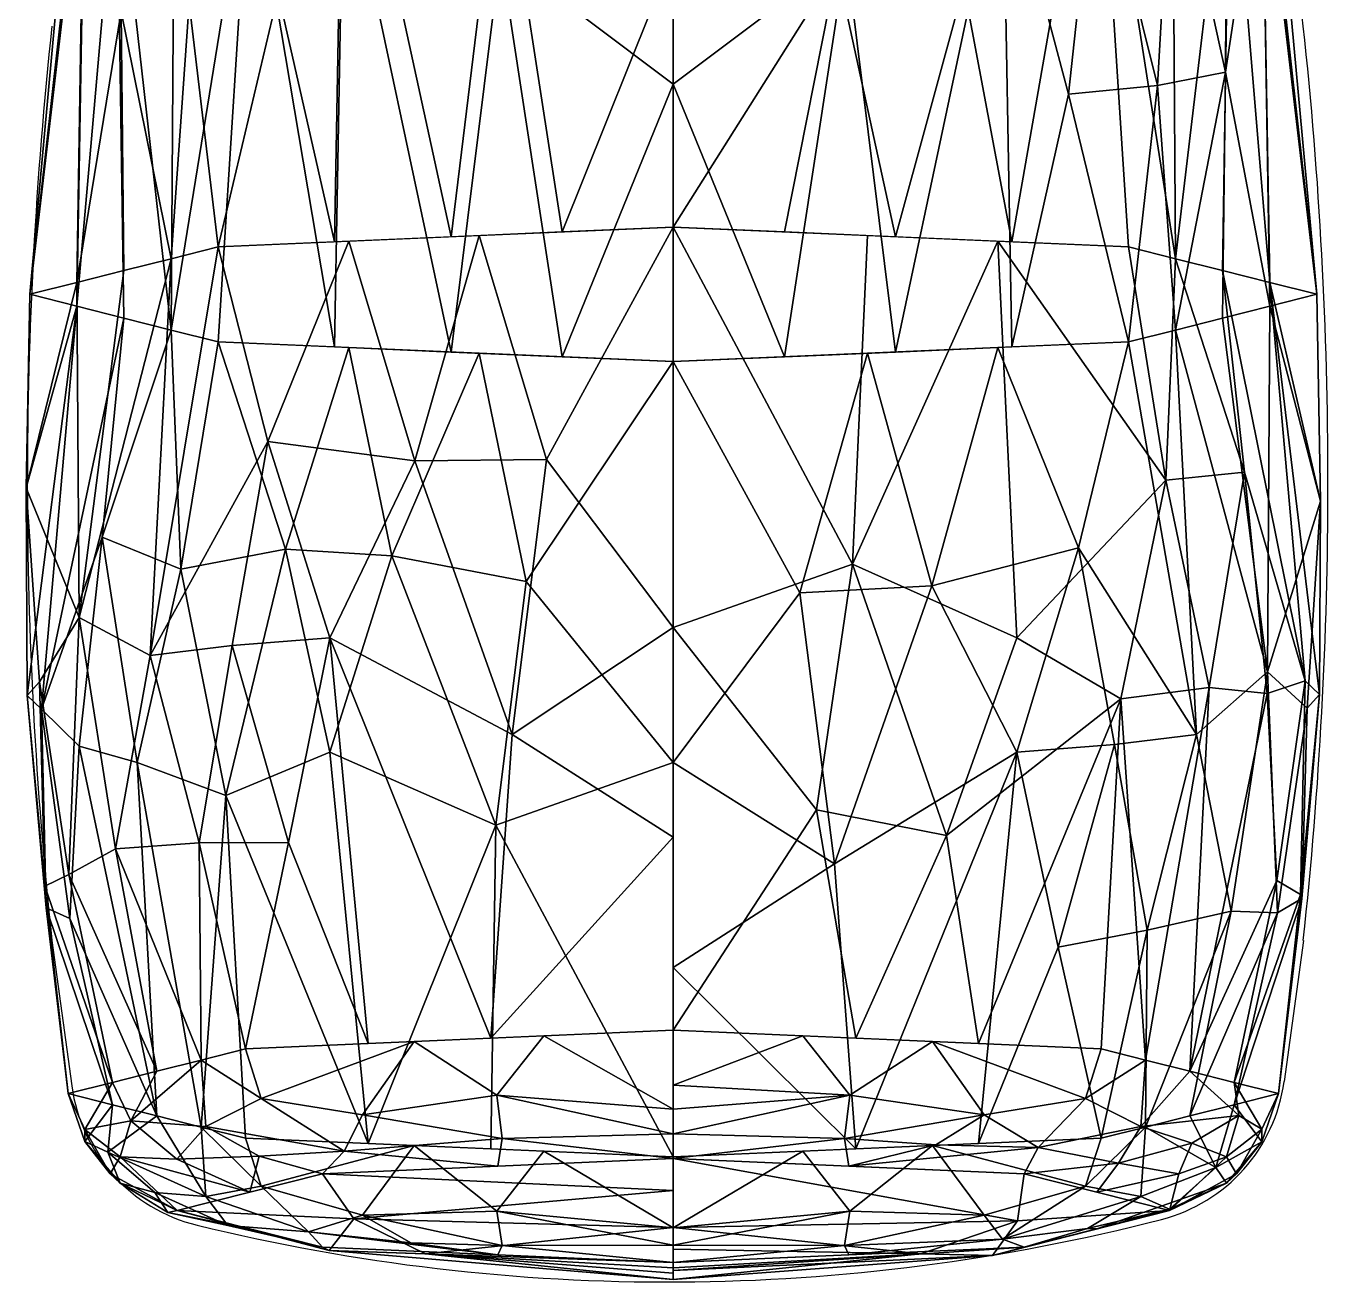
# Model space of a CAD drawing. Extents: x -1 to 863, y -669 to 1.
# Drawn here: x 631.95 to 668.14, y -669.25 to -634.34 of the extents above; entities that cross this region are included whole.
import ezdxf

# ---------------------------------------------------------------- set-up
doc = ezdxf.new("R2010")
doc.units = 0
doc.layers.add('IQ_204_2D', color=7, linetype='Continuous')
doc.layers.add('IQ_BLACK_3D', color=250, linetype='Continuous')

msp = doc.modelspace()

# ---------------------------------------------------------------- linework, layer by layer
at = {"layer": 'IQ_204_2D', "transparency": 33554582}
for p, q in [((632.669, -659.757), (633.22, -663.799)), ((667.456, -659.757), (666.922, -663.678))]:
    msp.add_line(p, q, dxfattribs=at)
for centre, radius, start, end in [((358.858, -670.543), 310.713, 6.69073, 9.76709), ((750.23, -647.05), 118.245, 173.83058, 186.16942), ((549.895, -647.05), 118.245, 353.83058, 6.16942), ((662.364, -663.058), 4.6, 284.43, 352.2507), ((637.809, -663.175), 4.632, 187.7493, 256.2595), ((649.788, -614.185), 55.065, 256.2595, 284.43)]:
    msp.add_arc(centre, radius, start, end, dxfattribs=at)

# ---------------------------------------------------------------- meshes
at = {"layer": 'IQ_BLACK_3D', "transparency": 33554687}
mesh = msp.add_polyface(dxfattribs=at)
corners = [(649.942, -615.621, 1144.646), (639.709, -615.178, 1140.43), (635.47, -614.108, 1130.253), (639.709, -613.039, 1120.076), (649.942, -612.596, 1115.86), (649.942, -626.166, 1112.287), (649.942, -639.929, 1109.55), (637.291, -640.477, 1114.761), (632.051, -641.799, 1127.343), (637.291, -643.122, 1139.924), (649.942, -643.67, 1145.135), (649.942, -629.638, 1145.32), (643.763, -640.197, 1112.095), (643.763, -643.402, 1142.59), (644.944, -612.812, 1117.919), (644.944, -615.405, 1142.587), (640.778, -626.454, 1115.029), (640.778, -629.35, 1142.578), (636.074, -626.947, 1119.716), (636.074, -628.857, 1137.89), (634.671, -641.138, 1121.052), (633.577, -628.201, 1125.499), (633.592, -628.664, 1131.939), (634.671, -642.461, 1133.633), (637.589, -613.574, 1125.164), (637.589, -614.643, 1135.342), (646.852, -640.063, 1110.823), (645.138, -628.951, 1112.37), (649.942, -632.366, 1111.054), (647.443, -612.704, 1116.89), (645.462, -620.338, 1114.376), (642.326, -612.925, 1118.998), (640.044, -619.722, 1117.479), (638.187, -626.676, 1117.136), (636.484, -633.706, 1117.172), (642.644, -619.487, 1115.782), (638.956, -633.425, 1114.713), (640.527, -640.337, 1113.428), (634.591, -633.934, 1120.039), (635.981, -640.808, 1117.907), (634.555, -627.437, 1122.505), (636.53, -613.841, 1127.709), (634.323, -621.146, 1127.967), (636.057, -620.362, 1122.3), (638.649, -613.306, 1122.62), (634.383, -621.172, 1131.178), (634.96, -622.137, 1134.276), (634.861, -621.121, 1124.991), (638.649, -614.911, 1137.886), (637.839, -622.102, 1139.401), (638.172, -629.301, 1140.468), (640.527, -643.262, 1141.257), (636.53, -614.376, 1132.797), (634.473, -629.432, 1135.006), (633.319, -628.02, 1128.762), (636.254, -621.414, 1136.99), (646.852, -643.536, 1143.863), (645.138, -632.344, 1144.66), (649.942, -635.959, 1145.237), (647.443, -615.513, 1143.616), (645.462, -623.503, 1144.488), (642.326, -615.291, 1141.508), (633.361, -641.469, 1124.197), (635.981, -642.791, 1136.779), (633.361, -642.13, 1130.488), (640.066, -622.257, 1141.599), (642.64, -622.562, 1143.3)]
mesh.append_faces([[corners[k] for k in face] for face in [(26, 28, 6)]], dxfattribs={"vtx0": -1})
mesh.append_faces([[corners[k] for k in face] for face in [(12, 27, 26), (11, 57, 58), (51, 50, 9), (5, 30, 4), (14, 35, 31), (37, 16, 12), (52, 46, 25), (13, 17, 51), (25, 55, 48), (1, 65, 61)]], dxfattribs={"vtx0": -1, "vtx1": -1})
mesh.append_faces([[corners[k] for k in face] for face in [(16, 37, 36), (2, 42, 45), (42, 47, 21), (34, 33, 36), (18, 44, 33), (66, 57, 60), (18, 34, 38), (19, 55, 53), (17, 65, 50), (16, 32, 35), (42, 54, 45), (33, 34, 18), (21, 40, 38), (40, 18, 38), (53, 22, 64), (8, 22, 54), (49, 55, 19), (44, 18, 43), (27, 28, 26), (12, 16, 27), (30, 5, 27), (27, 16, 35), (35, 32, 31), (30, 35, 14), (33, 32, 16), (36, 33, 16), (46, 45, 22), (39, 38, 34), (35, 30, 27), (34, 36, 7), (43, 18, 40), (24, 43, 47), (54, 42, 21), (47, 43, 40), (33, 44, 32), (46, 52, 45), (53, 46, 22), (48, 55, 49), (21, 47, 40), (41, 47, 42), (50, 49, 19), (46, 55, 25), (50, 65, 49), (53, 63, 19), (50, 51, 17), (54, 21, 8), (45, 54, 22), (55, 46, 53), (17, 13, 57), (56, 58, 57), (65, 1, 49), (11, 60, 57), (65, 17, 66), (38, 62, 21), (63, 50, 19), (17, 57, 66), (15, 66, 60), (61, 65, 66)]], dxfattribs={"vtx0": -1, "vtx1": -1, "vtx2": -1})
mesh.append_faces([[corners[k] for k in face] for face in [(49, 1, 48), (60, 11, 0), (50, 63, 9), (30, 29, 4), (32, 3, 31), (38, 39, 20), (38, 20, 62), (34, 7, 39), (42, 2, 41), (47, 41, 24), (32, 44, 3), (43, 24, 44), (53, 23, 63), (66, 15, 61), (60, 59, 15), (22, 8, 64)]], dxfattribs={"vtx0": -1, "vtx2": -1})
mesh.append_faces([[corners[k] for k in face] for face in [(0, 59, 60), (14, 29, 30), (64, 23, 53), (5, 28, 27), (62, 8, 21), (37, 7, 36), (52, 2, 45), (13, 56, 57)]], dxfattribs={"vtx1": -1, "vtx2": -1})
mesh.append_faces([[corners[k] for k in face] for face in [(56, 10, 58)]], dxfattribs={"vtx2": -1})
mesh = msp.add_polyface(dxfattribs=at)
corners = [(649.942, -612.596, 1115.86), (660.175, -613.039, 1120.076), (664.414, -614.108, 1130.253), (660.175, -615.178, 1140.43), (649.942, -615.621, 1144.646), (649.942, -629.638, 1145.32), (649.942, -643.67, 1145.135), (662.593, -643.122, 1139.924), (667.833, -641.799, 1127.343), (662.593, -640.477, 1114.761), (649.942, -639.929, 1109.55), (649.942, -626.166, 1112.287), (656.121, -643.402, 1142.59), (656.121, -640.197, 1112.095), (654.941, -615.405, 1142.587), (654.941, -612.812, 1117.919), (659.106, -629.35, 1142.578), (659.106, -626.454, 1115.029), (663.81, -628.857, 1137.89), (663.81, -626.947, 1119.716), (665.213, -642.461, 1133.633), (666.307, -628.881, 1131.974), (666.292, -627.996, 1125.578), (665.213, -641.138, 1121.052), (662.295, -614.643, 1135.342), (662.295, -613.574, 1125.164), (653.032, -643.536, 1143.863), (654.746, -632.344, 1144.66), (649.942, -635.959, 1145.237), (652.441, -615.513, 1143.616), (654.422, -623.503, 1144.488), (657.558, -615.291, 1141.508), (659.84, -622.255, 1141.58), (661.697, -629.128, 1140.471), (663.4, -635.998, 1138.974), (657.24, -622.379, 1143.29), (660.928, -636.234, 1141.437), (659.357, -643.262, 1141.257), (665.293, -635.625, 1136.122), (663.903, -642.791, 1136.779), (665.329, -628.757, 1135.061), (663.354, -614.376, 1132.797), (665.562, -621.468, 1131.026), (663.827, -621.878, 1136.732), (661.235, -614.911, 1137.886), (665.502, -620.825, 1127.88), (664.924, -621.125, 1124.648), (665.023, -622.061, 1133.942), (661.235, -613.306, 1122.62), (662.046, -620.025, 1119.643), (661.712, -626.845, 1117.103), (659.357, -640.337, 1113.428), (658.019, -633.235, 1112.796), (654.651, -624.202, 1113.456), (654.489, -632.714, 1111.492), (663.354, -613.841, 1127.709), (665.411, -628.109, 1122.418), (666.565, -628.026, 1128.819), (663.63, -619.853, 1122.145), (653.032, -640.063, 1110.823), (657.558, -612.925, 1118.998), (666.523, -642.13, 1130.488), (663.903, -640.808, 1117.907), (666.523, -641.469, 1124.197), (652.441, -612.704, 1116.89), (649.942, -620.053, 1113.896)]
mesh.append_faces([[corners[k] for k in face] for face in [(64, 65, 0), (26, 28, 6)]], dxfattribs={"vtx0": -1})
mesh.append_faces([[corners[k] for k in face] for face in [(12, 27, 26), (5, 30, 4), (14, 35, 31), (37, 16, 12), (11, 54, 10), (55, 46, 25), (25, 58, 48), (10, 54, 59)]], dxfattribs={"vtx0": -1, "vtx1": -1})
mesh.append_faces([[corners[k] for k in face] for face in [(16, 37, 36), (2, 42, 45), (42, 47, 21), (17, 50, 52), (11, 53, 54), (18, 44, 33), (18, 34, 38), (19, 58, 56), (34, 33, 36), (16, 32, 35), (42, 57, 45), (33, 34, 18), (17, 52, 53), (21, 40, 38), (40, 18, 38), (56, 22, 63), (8, 22, 57), (49, 58, 19), (44, 18, 43), (27, 28, 26), (12, 16, 27), (30, 5, 27), (27, 16, 35), (35, 32, 31), (30, 35, 14), (33, 32, 16), (36, 33, 16), (46, 45, 22), (39, 38, 34), (35, 30, 27), (34, 36, 7), (43, 18, 40), (24, 43, 47), (57, 42, 21), (47, 43, 40), (33, 44, 32), (46, 55, 45), (56, 46, 22), (48, 58, 49), (21, 47, 40), (41, 47, 42), (50, 49, 19), (46, 58, 25), (50, 17, 49), (56, 62, 19), (51, 52, 50), (52, 54, 53), (13, 54, 52), (17, 53, 15), (57, 21, 8), (45, 57, 22), (58, 46, 56), (60, 49, 17), (38, 61, 21), (62, 50, 19), (53, 65, 64)]], dxfattribs={"vtx0": -1, "vtx1": -1, "vtx2": -1})
mesh.append_faces([[corners[k] for k in face] for face in [(17, 15, 60), (49, 1, 48), (50, 62, 9), (30, 29, 4), (32, 3, 31), (38, 39, 20), (38, 20, 61), (34, 7, 39), (42, 2, 41), (47, 41, 24), (32, 44, 3), (43, 24, 44), (52, 51, 13), (54, 13, 59), (56, 23, 62), (22, 8, 63)]], dxfattribs={"vtx0": -1, "vtx2": -1})
mesh.append_faces([[corners[k] for k in face] for face in [(9, 51, 50), (60, 1, 49), (14, 29, 30), (63, 23, 56), (5, 28, 27), (61, 8, 21), (37, 7, 36), (55, 2, 45), (64, 15, 53), (11, 65, 53)]], dxfattribs={"vtx1": -1, "vtx2": -1})
mesh = msp.add_polyface(dxfattribs=at)
corners = [(649.942, -643.67, 1145.135), (637.291, -643.122, 1139.924), (632.051, -641.799, 1127.343), (637.291, -640.477, 1114.761), (649.942, -639.929, 1109.55), (649.942, -651.058, 1108.307), (649.942, -662.255, 1108.28), (638.049, -662.77, 1113.18), (633.122, -664.014, 1125.008), (638.049, -665.257, 1136.836), (649.942, -665.772, 1141.735), (649.942, -654.813, 1144.037), (644.87, -662.475, 1110.369), (644.87, -665.552, 1139.646), (644.547, -640.163, 1111.772), (644.547, -643.436, 1142.913), (640.397, -651.345, 1111.037), (640.397, -654.526, 1141.307), (635.401, -651.833, 1115.683), (635.585, -663.392, 1119.094), (634.671, -641.138, 1121.052), (632.323, -652.569, 1122.687), (632.381, -653.331, 1129.933), (635.585, -664.635, 1130.922), (634.671, -642.461, 1133.633), (635.042, -654.812, 1135.986), (649.942, -656.883, 1108.293), (645.461, -654.029, 1108.753), (646.421, -646.387, 1109.027), (642.755, -646.431, 1110.172), (640.919, -640.32, 1113.267), (638.675, -645.888, 1112.695), (637.675, -651.564, 1113.121), (641.459, -662.623, 1111.775), (639.242, -657.037, 1111.762), (636.765, -657.043, 1114.058), (636.817, -663.081, 1116.137), (634.434, -657.212, 1117.387), (633.428, -650.786, 1119.143), (633.361, -641.469, 1124.197), (631.949, -647.181, 1124.995), (631.979, -652.95, 1126.313), (634.354, -664.324, 1127.965), (633.167, -659.151, 1130.636), (632.469, -658.247, 1123.953), (633.142, -657.929, 1120.556), (632.505, -658.85, 1127.311), (634.354, -663.703, 1122.051), (633.429, -654.355, 1133.043), (634.067, -648.552, 1135.335), (636.254, -649.435, 1138.42), (637.506, -655.728, 1138.801), (640.919, -643.279, 1141.419), (635.981, -642.791, 1136.779), (642.118, -649.07, 1142.967), (645.005, -656.55, 1143.05), (645.85, -649.778, 1144.214), (639.158, -648.883, 1141.189), (641.459, -665.404, 1138.241), (635.981, -640.808, 1117.907), (633.361, -642.13, 1130.488), (636.817, -664.946, 1133.879)]
mesh.append_faces([[corners[k] for k in face] for face in [(52, 54, 15), (58, 51, 9), (4, 28, 14), (30, 31, 3), (20, 38, 39), (23, 43, 42), (13, 55, 58), (53, 50, 1), (10, 55, 13), (0, 56, 11), (1, 57, 52), (59, 38, 20), (9, 51, 61)]], dxfattribs={"vtx0": -1, "vtx1": -1})
mesh.append_faces([[corners[k] for k in face] for face in [(34, 35, 32), (35, 36, 37), (37, 18, 35), (33, 34, 16), (31, 32, 18), (57, 17, 54), (45, 47, 44), (38, 18, 37), (48, 22, 43), (55, 54, 17), (15, 54, 56), (5, 27, 28), (31, 29, 16), (41, 22, 60), (44, 46, 41), (31, 18, 3), (38, 21, 40), (46, 42, 43), (23, 25, 48), (52, 57, 54), (51, 25, 61), (24, 22, 49), (27, 26, 12), (12, 16, 27), (28, 29, 14), (29, 27, 16), (27, 29, 28), (29, 31, 30), (32, 31, 16), (38, 59, 18), (32, 16, 34), (35, 34, 7), (32, 35, 18), (21, 45, 44), (37, 45, 38), (40, 41, 60), (38, 40, 39), (41, 40, 21), (44, 41, 21), (48, 43, 23), (46, 22, 41), (38, 45, 21), (37, 19, 45), (46, 43, 22), (8, 46, 44), (48, 25, 49), (50, 49, 25), (50, 53, 49), (51, 50, 25), (17, 57, 51), (50, 57, 1), (54, 55, 56), (55, 17, 58), (55, 11, 56), (51, 57, 50), (51, 58, 17), (22, 48, 49)]], dxfattribs={"vtx0": -1, "vtx1": -1, "vtx2": -1})
mesh.append_faces([[corners[k] for k in face] for face in [(16, 12, 33), (35, 7, 36), (40, 2, 39), (22, 24, 60), (45, 19, 47), (25, 23, 61)]], dxfattribs={"vtx0": -1, "vtx2": -1})
mesh.append_faces([[corners[k] for k in face] for face in [(6, 12, 26)]], dxfattribs={"vtx1": -1})
mesh.append_faces([[corners[k] for k in face] for face in [(0, 15, 56), (10, 11, 55), (5, 26, 27), (4, 5, 28), (60, 2, 40), (30, 14, 29), (33, 7, 34), (36, 19, 37), (8, 42, 46), (47, 8, 44), (53, 24, 49), (59, 3, 18)]], dxfattribs={"vtx1": -1, "vtx2": -1})
mesh = msp.add_polyface(dxfattribs=at)
corners = [(649.942, -639.929, 1109.55), (662.593, -640.477, 1114.761), (667.833, -641.799, 1127.343), (662.593, -643.122, 1139.924), (649.942, -643.67, 1145.135), (649.942, -654.813, 1144.037), (649.942, -665.772, 1141.735), (661.835, -665.257, 1136.836), (666.762, -664.014, 1125.008), (661.835, -662.77, 1113.18), (649.942, -662.255, 1108.28), (649.942, -651.058, 1108.307), (655.014, -665.552, 1139.646), (655.014, -662.475, 1110.369), (655.337, -643.436, 1142.913), (655.337, -640.163, 1111.772), (659.487, -654.526, 1141.307), (659.487, -651.345, 1111.037), (664.483, -654.038, 1136.662), (664.299, -664.635, 1130.922), (665.213, -642.461, 1133.633), (667.561, -653.302, 1129.658), (667.503, -652.54, 1122.411), (664.299, -663.392, 1119.094), (665.213, -641.138, 1121.052), (664.842, -652.731, 1116.183), (649.942, -660.514, 1142.84), (654.423, -657.627, 1142.983), (653.463, -650.094, 1144.304), (657.129, -649.9, 1143.175), (658.965, -643.279, 1141.419), (661.209, -648.845, 1140.82), (662.209, -654.307, 1139.223), (658.425, -665.404, 1138.241), (660.642, -659.943, 1139.415), (663.119, -659.472, 1137.167), (663.067, -664.946, 1133.879), (665.451, -658.945, 1133.876), (666.456, -652.295, 1133.495), (666.523, -642.13, 1130.488), (667.935, -647.552, 1128.52), (667.905, -652.921, 1126.031), (665.53, -663.703, 1122.051), (666.717, -658.087, 1120.514), (667.415, -658.592, 1127.238), (666.742, -658.987, 1130.627), (667.379, -658.484, 1123.829), (665.53, -664.324, 1127.965), (666.455, -652.895, 1119.157), (665.817, -646.742, 1118.12), (663.63, -646.965, 1114.92), (662.378, -653.041, 1113.238), (658.425, -662.623, 1111.775), (657.534, -656.837, 1109.859), (654.928, -649.302, 1109.126), (653.925, -656.131, 1108.598), (663.903, -640.808, 1117.907), (658.965, -640.32, 1113.267), (663.903, -642.791, 1136.779), (666.523, -641.469, 1124.197), (663.067, -663.081, 1116.137)]
mesh.append_faces([[corners[k] for k in face] for face in [(4, 28, 14), (30, 31, 3), (20, 38, 39), (23, 43, 42), (0, 54, 11), (1, 50, 57), (10, 55, 13), (56, 50, 1), (58, 38, 20)]], dxfattribs={"vtx0": -1, "vtx1": -1})
mesh.append_faces([[corners[k] for k in face] for face in [(34, 35, 32), (35, 36, 37), (37, 18, 35), (17, 51, 53), (31, 32, 18), (45, 47, 44), (38, 18, 37), (48, 22, 43), (54, 57, 17), (33, 34, 16), (5, 27, 28), (31, 29, 16), (41, 22, 59), (44, 46, 41), (17, 53, 54), (31, 18, 3), (38, 21, 40), (46, 42, 43), (50, 51, 17), (23, 25, 48), (24, 22, 49), (27, 26, 12), (12, 16, 27), (28, 29, 14), (29, 27, 16), (27, 29, 28), (29, 31, 30), (32, 31, 16), (38, 58, 18), (32, 16, 34), (35, 34, 7), (32, 35, 18), (21, 45, 44), (37, 45, 38), (40, 41, 59), (38, 40, 39), (41, 40, 21), (44, 41, 21), (48, 43, 23), (46, 22, 41), (38, 45, 21), (37, 19, 45), (46, 43, 22), (8, 46, 44), (48, 25, 49), (50, 49, 25), (50, 56, 49), (51, 50, 25), (50, 17, 57), (51, 25, 60), (52, 53, 51), (54, 53, 55), (13, 55, 53), (11, 54, 55), (22, 48, 49)]], dxfattribs={"vtx0": -1, "vtx1": -1, "vtx2": -1})
mesh.append_faces([[corners[k] for k in face] for face in [(25, 23, 60), (16, 12, 33), (35, 7, 36), (40, 2, 39), (22, 24, 59), (45, 19, 47), (51, 60, 9), (53, 52, 13)]], dxfattribs={"vtx0": -1, "vtx2": -1})
mesh.append_faces([[corners[k] for k in face] for face in [(6, 12, 26)]], dxfattribs={"vtx1": -1})
mesh.append_faces([[corners[k] for k in face] for face in [(10, 11, 55), (0, 15, 54), (9, 52, 51), (15, 57, 54), (4, 5, 28), (5, 26, 27), (59, 2, 40), (30, 14, 29), (33, 7, 34), (36, 19, 37), (8, 42, 46), (47, 8, 44), (56, 24, 49), (58, 3, 18)]], dxfattribs={"vtx1": -1, "vtx2": -1})
mesh = msp.add_polyface(dxfattribs=at)
corners = [(649.942, -665.772, 1141.735), (638.049, -665.257, 1136.836), (633.122, -664.014, 1125.008), (638.049, -662.77, 1113.18), (649.942, -662.255, 1108.28), (649.942, -664.445, 1109.073), (649.942, -665.822, 1110.952), (640.191, -666.244, 1114.969), (636.152, -667.264, 1124.666), (640.191, -668.283, 1134.364), (649.942, -668.705, 1138.38), (649.942, -667.749, 1140.504), (642.74, -662.567, 1111.247), (645.067, -666.033, 1112.96), (642.74, -665.46, 1138.768), (645.067, -668.494, 1136.372), (641.301, -664.609, 1111.539), (641.301, -667.396, 1138.058), (635.585, -663.392, 1119.094), (635.585, -664.635, 1130.922), (636.948, -664.931, 1115.571), (634.568, -665.772, 1121.317), (636.948, -666.873, 1134.048), (634.568, -666.501, 1128.252), (638.172, -666.754, 1119.818), (638.172, -667.773, 1129.515), (645.036, -664.061, 1109.533), (646.341, -662.411, 1109.764), (645.185, -665.263, 1110.559), (649.942, -665.134, 1110.013), (645.036, -667.278, 1140.135), (646.341, -665.616, 1140.252), (645.185, -668.239, 1138.881), (649.942, -668.227, 1139.442), (640.794, -665.611, 1113.052), (638.429, -665.754, 1115.158), (636.144, -665.834, 1118.108), (634.858, -664.772, 1118.689), (634.354, -663.703, 1122.051), (633.583, -665.008, 1123.243), (634.289, -666.249, 1124.773), (633.583, -665.35, 1126.552), (634.354, -664.324, 1127.965), (634.219, -665.644, 1129.752), (635.532, -666.759, 1131.286), (637.562, -667.682, 1132.977), (639.802, -667.854, 1135.879), (635.893, -667.32, 1129.843), (636.817, -663.081, 1116.137), (638.485, -664.151, 1113.278), (638.485, -666.586, 1136.453), (636.817, -664.946, 1133.879), (642.645, -668.161, 1137.673)]
mesh.append_faces([[corners[k] for k in face] for face in [(31, 11, 0)]], dxfattribs={"vtx0": -1})
mesh.append_faces([[corners[k] for k in face] for face in [(18, 37, 38), (7, 34, 13), (29, 26, 5), (6, 28, 29), (11, 30, 33), (24, 35, 7), (38, 39, 2), (42, 43, 19), (15, 46, 9)]], dxfattribs={"vtx0": -1, "vtx1": -1})
mesh.append_faces([[corners[k] for k in face] for face in [(16, 26, 28), (20, 49, 34), (32, 52, 15), (34, 28, 13), (36, 37, 20), (11, 31, 30), (16, 49, 12), (50, 17, 14), (36, 20, 35), (17, 32, 30), (14, 17, 30), (26, 27, 5), (39, 37, 21), (43, 44, 22), (16, 12, 26), (23, 41, 40), (17, 46, 52), (46, 22, 45), (43, 41, 23), (45, 22, 44), (21, 37, 36), (26, 29, 28), (52, 32, 17), (33, 30, 32), (35, 34, 7), (28, 34, 16), (20, 34, 35), (35, 24, 36), (24, 21, 36), (38, 37, 39), (37, 48, 20), (40, 39, 21), (41, 2, 39), (21, 8, 40), (8, 23, 40), (40, 41, 39), (41, 43, 42), (43, 23, 44), (23, 47, 44), (45, 44, 47), (46, 45, 9), (50, 46, 17), (8, 47, 23), (45, 47, 25), (34, 49, 16), (48, 49, 20), (46, 50, 22), (43, 22, 19), (50, 51, 22), (46, 15, 52)]], dxfattribs={"vtx0": -1, "vtx1": -1, "vtx2": -1})
mesh.append_faces([[corners[k] for k in face] for face in [(37, 18, 48), (50, 14, 1), (32, 10, 33), (49, 3, 12), (26, 12, 27), (45, 25, 9), (49, 48, 3)]], dxfattribs={"vtx0": -1, "vtx2": -1})
mesh.append_faces([[corners[k] for k in face] for face in [(1, 51, 50), (8, 25, 47), (24, 8, 21), (6, 13, 28), (15, 10, 32), (31, 14, 30), (42, 2, 41), (51, 19, 22)]], dxfattribs={"vtx1": -1, "vtx2": -1})
mesh.append_faces([[corners[k] for k in face] for face in [(27, 4, 5)]], dxfattribs={"vtx2": -1})
mesh = msp.add_polyface(dxfattribs=at)
corners = [(649.942, -662.255, 1108.28), (661.835, -662.77, 1113.18), (666.762, -664.014, 1125.008), (661.835, -665.257, 1136.836), (649.942, -665.772, 1141.735), (649.942, -667.749, 1140.504), (649.942, -668.705, 1138.38), (659.693, -668.283, 1134.364), (663.732, -667.264, 1124.666), (659.693, -666.244, 1114.969), (649.942, -665.822, 1110.952), (649.942, -664.445, 1109.073), (657.145, -665.46, 1138.768), (654.817, -668.494, 1136.372), (657.145, -662.567, 1111.247), (654.817, -666.033, 1112.96), (658.583, -667.396, 1138.058), (658.583, -664.609, 1111.539), (664.299, -664.635, 1130.922), (664.299, -663.392, 1119.094), (662.936, -666.873, 1134.048), (665.316, -666.501, 1128.252), (662.936, -664.931, 1115.571), (665.316, -665.772, 1121.317), (661.712, -667.773, 1129.515), (661.712, -666.754, 1119.818), (654.849, -667.278, 1140.135), (653.543, -665.616, 1140.252), (654.699, -668.239, 1138.881), (649.942, -668.227, 1139.442), (654.849, -664.061, 1109.533), (653.543, -662.411, 1109.764), (654.699, -665.263, 1110.559), (649.942, -665.134, 1110.013), (659.091, -668.062, 1136.37), (661.455, -667.764, 1134.281), (663.74, -667.229, 1131.378), (665.026, -666.069, 1131.031), (665.53, -664.324, 1127.965), (666.301, -665.353, 1126.528), (665.595, -666.249, 1124.773), (666.301, -665, 1123.22), (665.53, -663.703, 1122.051), (665.665, -664.622, 1120.028), (664.352, -665.394, 1118.296), (662.322, -665.945, 1116.45), (660.083, -665.51, 1113.576), (663.991, -666.242, 1119.591), (663.067, -664.946, 1133.879), (661.399, -666.586, 1136.453), (661.399, -664.151, 1113.278), (663.067, -663.081, 1116.137), (649.942, -663.781, 1108.833), (657.239, -665.437, 1111.757)]
mesh.append_faces([[corners[k] for k in face] for face in [(18, 37, 38), (7, 34, 13), (52, 30, 11), (29, 26, 5), (6, 28, 29), (11, 30, 33), (24, 35, 7), (38, 39, 2), (42, 43, 19), (15, 46, 9), (48, 37, 18), (3, 49, 48)]], dxfattribs={"vtx0": -1, "vtx1": -1})
mesh.append_faces([[corners[k] for k in face] for face in [(16, 26, 28), (20, 49, 34), (16, 12, 26), (34, 28, 13), (17, 46, 53), (37, 48, 20), (26, 27, 5), (32, 53, 15), (50, 17, 14), (36, 20, 35), (36, 37, 20), (14, 17, 30), (39, 37, 21), (16, 49, 12), (17, 32, 30), (43, 44, 22), (23, 41, 40), (46, 22, 45), (43, 41, 23), (45, 22, 44), (21, 37, 36), (26, 29, 28), (53, 32, 17), (30, 52, 31), (33, 30, 32), (35, 34, 7), (28, 34, 16), (20, 34, 35), (35, 24, 36), (24, 21, 36), (38, 37, 39), (34, 49, 16), (40, 39, 21), (41, 2, 39), (21, 8, 40), (8, 23, 40), (40, 41, 39), (41, 43, 42), (43, 23, 44), (23, 47, 44), (45, 44, 47), (46, 45, 9), (50, 46, 17), (8, 47, 23), (45, 47, 25), (48, 49, 20), (46, 50, 22), (43, 22, 19), (50, 51, 22), (46, 15, 53)]], dxfattribs={"vtx0": -1, "vtx1": -1, "vtx2": -1})
mesh.append_faces([[corners[k] for k in face] for face in [(50, 14, 1), (32, 10, 33), (49, 3, 12), (26, 12, 27), (45, 25, 9)]], dxfattribs={"vtx0": -1, "vtx2": -1})
mesh.append_faces([[corners[k] for k in face] for face in [(1, 51, 50), (8, 25, 47), (24, 8, 21), (6, 13, 28), (15, 10, 32), (31, 14, 30), (42, 2, 41), (51, 19, 22)]], dxfattribs={"vtx1": -1, "vtx2": -1})
mesh.append_faces([[corners[k] for k in face] for face in [(27, 4, 5), (52, 0, 31)]], dxfattribs={"vtx2": -1})
mesh = msp.add_polyface(dxfattribs=at)
corners = [(649.942, -668.705, 1138.38), (640.191, -668.283, 1134.364), (636.152, -667.264, 1124.666), (640.191, -666.244, 1114.969), (649.942, -665.822, 1110.952), (649.942, -667.734, 1117.637), (649.942, -668.853, 1124.499), (649.942, -668.853, 1124.499), (649.942, -668.853, 1124.499), (649.942, -668.853, 1124.499), (649.942, -668.853, 1124.499), (649.942, -668.853, 1124.499), (649.942, -668.853, 1124.499), (649.942, -668.853, 1124.499), (649.942, -668.853, 1124.499), (649.942, -668.853, 1124.499), (649.942, -668.853, 1124.499), (649.942, -668.853, 1124.499), (649.942, -668.853, 1124.499), (649.942, -668.853, 1124.499), (649.942, -669.185, 1131.444), (643.057, -668.466, 1124.54), (649.942, -669.007, 1127.719), (649.942, -666.709, 1114.051), (640.375, -668.38, 1128.533), (641.066, -667.498, 1119.749)]
mesh.append_faces([[corners[k] for k in face] for face in [(22, 21, 15)]], dxfattribs={"vtx0": -1})
mesh.append_faces([[corners[k] for k in face] for face in [(5, 25, 23), (0, 24, 20)]], dxfattribs={"vtx0": -1, "vtx1": -1})
mesh.append_faces([[corners[k] for k in face] for face in [(21, 24, 25), (5, 21, 25), (3, 23, 25), (21, 20, 24), (2, 25, 24)]], dxfattribs={"vtx0": -1, "vtx1": -1, "vtx2": -1})
mesh.append_faces([[corners[k] for k in face] for face in [(24, 1, 2)]], dxfattribs={"vtx0": -1, "vtx2": -1})
mesh.append_faces([[corners[k] for k in face] for face in [(2, 3, 25), (22, 20, 21), (0, 1, 24)]], dxfattribs={"vtx1": -1, "vtx2": -1})
mesh.append_faces([[corners[k] for k in face] for face in [(3, 4, 23), (5, 9, 21)]], dxfattribs={"vtx2": -1})
mesh = msp.add_polyface(dxfattribs=at)
corners = [(649.942, -665.822, 1110.952), (659.693, -666.244, 1114.969), (663.732, -667.264, 1124.666), (659.693, -668.283, 1134.364), (649.942, -668.705, 1138.38), (649.942, -669.185, 1131.444), (649.942, -668.853, 1124.499), (649.942, -668.853, 1124.499), (649.942, -668.853, 1124.499), (649.942, -668.853, 1124.499), (649.942, -668.853, 1124.499), (649.942, -668.853, 1124.499), (649.942, -668.853, 1124.499), (649.942, -668.853, 1124.499), (649.942, -668.853, 1124.499), (649.942, -668.853, 1124.499), (649.942, -668.853, 1124.499), (649.942, -668.853, 1124.499), (649.942, -668.853, 1124.499), (649.942, -668.853, 1124.499), (649.942, -667.734, 1117.637), (656.827, -668.466, 1124.54), (649.942, -668.334, 1121.318), (649.942, -668.928, 1135.165), (659.509, -667.552, 1120.651), (658.818, -668.515, 1129.428)]
mesh.append_faces([[corners[k] for k in face] for face in [(22, 21, 15)]], dxfattribs={"vtx0": -1})
mesh.append_faces([[corners[k] for k in face] for face in [(5, 25, 23), (0, 24, 20)]], dxfattribs={"vtx0": -1, "vtx1": -1})
mesh.append_faces([[corners[k] for k in face] for face in [(21, 24, 25), (5, 21, 25), (3, 23, 25), (21, 20, 24), (2, 25, 24)]], dxfattribs={"vtx0": -1, "vtx1": -1, "vtx2": -1})
mesh.append_faces([[corners[k] for k in face] for face in [(24, 1, 2)]], dxfattribs={"vtx0": -1, "vtx2": -1})
mesh.append_faces([[corners[k] for k in face] for face in [(2, 3, 25), (22, 20, 21), (0, 1, 24)]], dxfattribs={"vtx1": -1, "vtx2": -1})
mesh.append_faces([[corners[k] for k in face] for face in [(3, 4, 23), (5, 9, 21)]], dxfattribs={"vtx2": -1})

doc.saveas('drawing.dxf')
